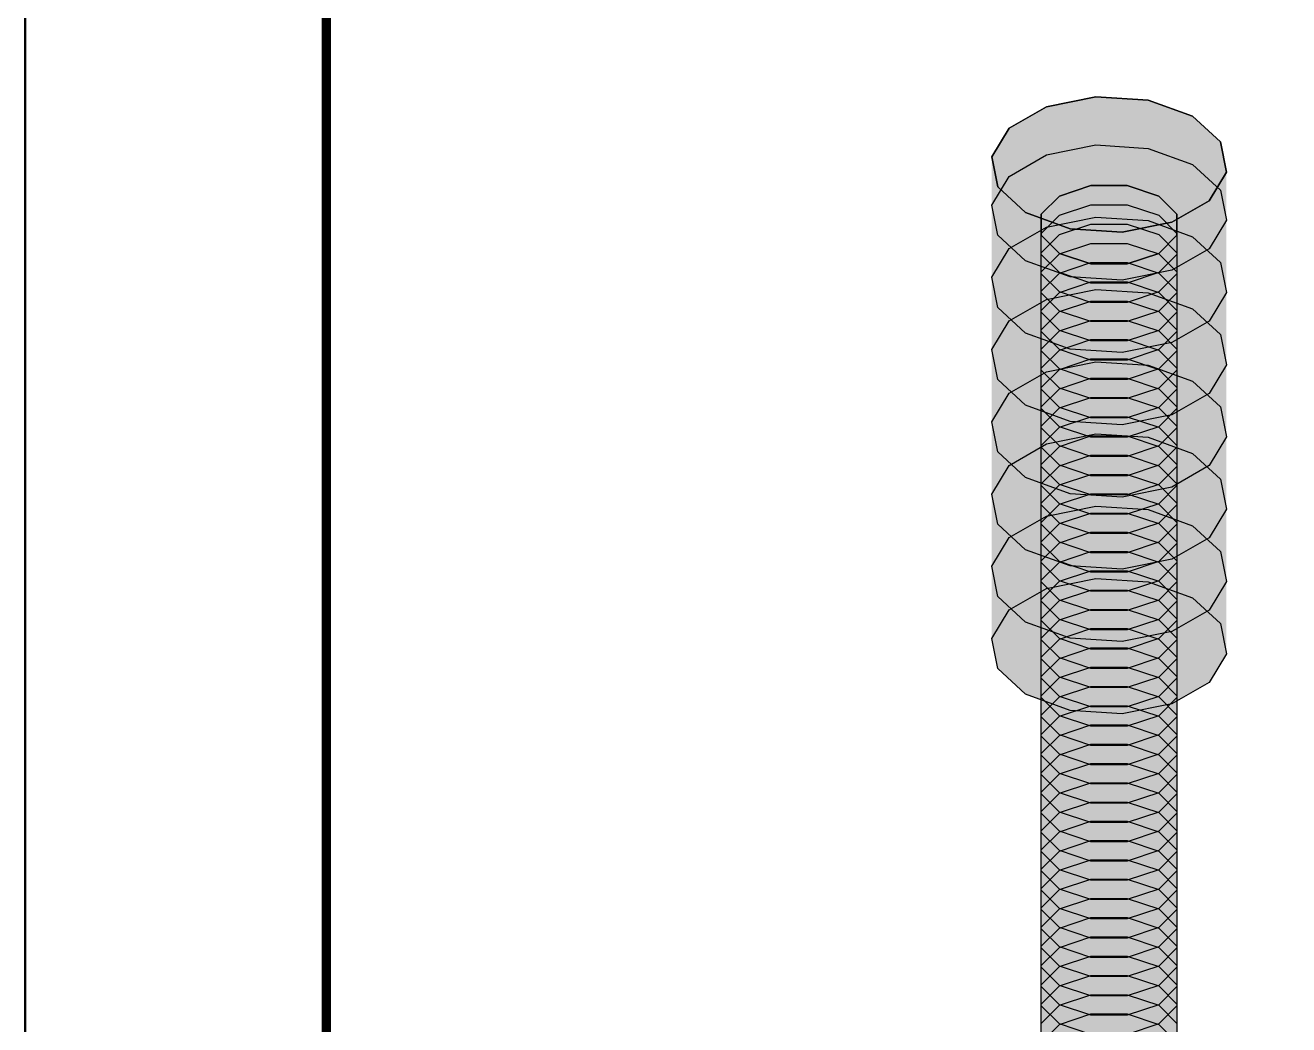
# Model space of a CAD drawing. Header units: metres. Extents: x 0 to 24.2, y -20 to 5.6.
# Drawn here: x 0 to 0.1049, y 5.2436 to 5.3266 of the extents above; entities that cross this region are included whole.
import ezdxf

# ---------------------------------------------------------------- set-up
doc = ezdxf.new("R2010")
doc.units = ezdxf.units.M
doc.header["$LTSCALE"] = 0.25
doc.layers.add('ISO-ARISTAS', color=8, linetype='CONTINUOUS')
doc.layers.add('ISO-CONCRETO-SUP', color=254, linetype='CONTINUOUS', true_color=0xe8e8e8)
doc.layers.add('MARCO', color=7, linetype='CONTINUOUS', lineweight=50)

msp = doc.modelspace()

# ---------------------------------------------------------------- linework, layer by layer
at = {"layer": 'ISO-ARISTAS', "color": 250}
for p, q in [((0.0889, 5.32062), (0.08479, 5.31979)), ((0.08479, 5.31979), (0.0889, 5.32062)), ((0.09324, 5.32034), (0.0889, 5.32062)), ((0.0889, 5.32062), (0.09324, 5.32034)), ((0.08479, 5.31979), (0.0817, 5.31801)), ((0.0817, 5.31801), (0.08479, 5.31979)), ((0.09693, 5.319), (0.09324, 5.32034)), ((0.09324, 5.32034), (0.09693, 5.319)), ((0.09925, 5.31687), (0.09693, 5.319)), ((0.09693, 5.319), (0.09925, 5.31687)), ((0.0817, 5.31801), (0.08026, 5.31563)), ((0.08026, 5.31563), (0.0817, 5.31801)), ((0.08479, 5.31579), (0.0889, 5.31662)), ((0.0889, 5.31662), (0.09324, 5.31634)), ((0.09324, 5.31634), (0.09693, 5.315)), ((0.09974, 5.31437), (0.09925, 5.31687)), ((0.09925, 5.31687), (0.09974, 5.31437)), ((0.08026, 5.31563), (0.08075, 5.31313)), ((0.08075, 5.31313), (0.08026, 5.31563)), ((0.0817, 5.31401), (0.08479, 5.31579)), ((0.09693, 5.315), (0.09925, 5.31287)), ((0.0983, 5.31199), (0.09974, 5.31437)), ((0.09974, 5.31437), (0.0983, 5.31199)), ((0.08026, 5.31163), (0.0817, 5.31401)), ((0.08075, 5.31313), (0.08307, 5.311)), ((0.08307, 5.311), (0.08075, 5.31313)), ((0.08849, 5.31325), (0.08588, 5.31238)), ((0.08588, 5.31238), (0.08849, 5.31325)), ((0.09151, 5.31325), (0.08849, 5.31325)), ((0.08849, 5.31325), (0.09151, 5.31325)), ((0.09412, 5.31238), (0.09151, 5.31325)), ((0.09151, 5.31325), (0.09412, 5.31238)), ((0.08588, 5.31238), (0.08437, 5.31087)), ((0.08437, 5.31087), (0.08588, 5.31238)), ((0.09563, 5.31087), (0.09412, 5.31238)), ((0.09412, 5.31238), (0.09563, 5.31087)), ((0.09925, 5.31287), (0.09974, 5.31037)), ((0.08075, 5.30913), (0.08026, 5.31163)), ((0.08307, 5.311), (0.08676, 5.30966)), ((0.08676, 5.30966), (0.08307, 5.311)), ((0.08588, 5.31078), (0.08849, 5.31165)), ((0.08849, 5.31165), (0.09151, 5.31165)), ((0.09151, 5.31165), (0.09412, 5.31078)), ((0.09521, 5.31021), (0.0983, 5.31199)), ((0.0983, 5.31199), (0.09521, 5.31021)), ((0.08437, 5.31087), (0.08437, 5.30913)), ((0.08437, 5.30913), (0.08437, 5.31087)), ((0.08437, 5.30927), (0.08588, 5.31078)), ((0.08479, 5.30979), (0.0889, 5.31062)), ((0.08588, 5.30918), (0.08849, 5.31005)), ((0.08849, 5.31005), (0.09151, 5.31005)), ((0.0889, 5.31062), (0.09324, 5.31034)), ((0.0911, 5.30938), (0.09521, 5.31021)), ((0.09521, 5.31021), (0.0911, 5.30938)), ((0.09151, 5.31005), (0.09412, 5.30918)), ((0.09324, 5.31034), (0.09693, 5.309)), ((0.09412, 5.31078), (0.09563, 5.30927)), ((0.09563, 5.30913), (0.09563, 5.31087)), ((0.09563, 5.31087), (0.09563, 5.30913)), ((0.09974, 5.31037), (0.0983, 5.30799)), ((0.08307, 5.307), (0.08075, 5.30913)), ((0.0817, 5.30801), (0.08479, 5.30979)), ((0.08437, 5.30753), (0.08437, 5.30927)), ((0.08437, 5.30767), (0.08588, 5.30918)), ((0.08437, 5.30913), (0.08588, 5.30762)), ((0.08588, 5.30762), (0.08437, 5.30913)), ((0.08676, 5.30966), (0.0911, 5.30938)), ((0.0911, 5.30938), (0.08676, 5.30966)), ((0.09412, 5.30918), (0.09563, 5.30767)), ((0.09412, 5.30762), (0.09563, 5.30913)), ((0.09563, 5.30913), (0.09412, 5.30762)), ((0.09563, 5.30927), (0.09563, 5.30753)), ((0.09693, 5.309), (0.09925, 5.30687)), ((0.08026, 5.30563), (0.0817, 5.30801)), ((0.08588, 5.30758), (0.08849, 5.30845)), ((0.08849, 5.30845), (0.09151, 5.30845)), ((0.09151, 5.30845), (0.09412, 5.30758)), ((0.0983, 5.30799), (0.09521, 5.30621)), ((0.08676, 5.30566), (0.08307, 5.307)), ((0.08437, 5.30593), (0.08437, 5.30767)), ((0.08437, 5.30607), (0.08588, 5.30758)), ((0.08588, 5.30602), (0.08437, 5.30753)), ((0.08588, 5.30762), (0.08849, 5.30675)), ((0.08849, 5.30675), (0.08588, 5.30762)), ((0.08588, 5.30598), (0.08849, 5.30685)), ((0.08849, 5.30685), (0.09151, 5.30685)), ((0.09151, 5.30675), (0.09412, 5.30762)), ((0.09412, 5.30762), (0.09151, 5.30675)), ((0.09151, 5.30685), (0.09412, 5.30598)), ((0.09412, 5.30758), (0.09563, 5.30607)), ((0.09563, 5.30753), (0.09412, 5.30602)), ((0.09563, 5.30767), (0.09563, 5.30593)), ((0.09925, 5.30687), (0.09974, 5.30437)), ((0.08437, 5.30433), (0.08437, 5.30607)), ((0.08437, 5.30447), (0.08588, 5.30598)), ((0.08588, 5.30442), (0.08437, 5.30593)), ((0.08849, 5.30515), (0.08588, 5.30602)), ((0.08849, 5.30675), (0.09151, 5.30675)), ((0.09151, 5.30675), (0.08849, 5.30675)), ((0.09521, 5.30621), (0.0911, 5.30538)), ((0.09412, 5.30602), (0.09151, 5.30515)), ((0.09412, 5.30598), (0.09563, 5.30447)), ((0.09563, 5.30593), (0.09412, 5.30442)), ((0.09563, 5.30607), (0.09563, 5.30433)), ((0.08075, 5.30313), (0.08026, 5.30563)), ((0.08588, 5.30438), (0.08849, 5.30525)), ((0.0911, 5.30538), (0.08676, 5.30566)), ((0.08849, 5.30525), (0.09151, 5.30525)), ((0.09151, 5.30515), (0.08849, 5.30515)), ((0.09151, 5.30525), (0.09412, 5.30438)), ((0.0817, 5.30201), (0.08479, 5.30379)), ((0.08437, 5.30273), (0.08437, 5.30447)), ((0.08437, 5.30287), (0.08588, 5.30438)), ((0.08588, 5.30282), (0.08437, 5.30433)), ((0.08479, 5.30379), (0.0889, 5.30462)), ((0.08849, 5.30355), (0.08588, 5.30442)), ((0.08588, 5.30278), (0.08849, 5.30365)), ((0.08849, 5.30365), (0.09151, 5.30365)), ((0.0889, 5.30462), (0.09324, 5.30434)), ((0.09412, 5.30442), (0.09151, 5.30355)), ((0.09151, 5.30365), (0.09412, 5.30278)), ((0.09324, 5.30434), (0.09693, 5.303)), ((0.09412, 5.30438), (0.09563, 5.30287)), ((0.09563, 5.30433), (0.09412, 5.30282)), ((0.09563, 5.30447), (0.09563, 5.30273)), ((0.09974, 5.30437), (0.0983, 5.30199)), ((0.08307, 5.301), (0.08075, 5.30313)), ((0.08437, 5.30113), (0.08437, 5.30287)), ((0.08437, 5.30127), (0.08588, 5.30278)), ((0.08588, 5.30122), (0.08437, 5.30273)), ((0.08849, 5.30195), (0.08588, 5.30282)), ((0.09151, 5.30355), (0.08849, 5.30355)), ((0.09412, 5.30282), (0.09151, 5.30195)), ((0.09412, 5.30278), (0.09563, 5.30127)), ((0.09563, 5.30273), (0.09412, 5.30122)), ((0.09563, 5.30287), (0.09563, 5.30113)), ((0.09693, 5.303), (0.09925, 5.30087)), ((0.08026, 5.29963), (0.0817, 5.30201)), ((0.08588, 5.30118), (0.08849, 5.30205)), ((0.08849, 5.30205), (0.09151, 5.30205)), ((0.09151, 5.30195), (0.08849, 5.30195)), ((0.09151, 5.30205), (0.09412, 5.30118)), ((0.0983, 5.30199), (0.09521, 5.30021)), ((0.08676, 5.29966), (0.08307, 5.301)), ((0.08437, 5.29953), (0.08437, 5.30127)), ((0.08437, 5.29967), (0.08588, 5.30118)), ((0.08588, 5.29962), (0.08437, 5.30113)), ((0.08849, 5.30035), (0.08588, 5.30122)), ((0.09412, 5.30122), (0.09151, 5.30035)), ((0.09412, 5.30118), (0.09563, 5.29967)), ((0.09563, 5.30113), (0.09412, 5.29962)), ((0.09563, 5.30127), (0.09563, 5.29953)), ((0.09925, 5.30087), (0.09974, 5.29837)), ((0.08075, 5.29713), (0.08026, 5.29963)), ((0.08437, 5.29793), (0.08437, 5.29967)), ((0.08437, 5.29807), (0.08588, 5.29958)), ((0.08588, 5.29802), (0.08437, 5.29953)), ((0.08588, 5.29958), (0.08849, 5.30045)), ((0.08849, 5.29875), (0.08588, 5.29962)), ((0.0911, 5.29938), (0.08676, 5.29966)), ((0.08849, 5.30045), (0.09151, 5.30045)), ((0.09151, 5.30035), (0.08849, 5.30035)), ((0.09521, 5.30021), (0.0911, 5.29938)), ((0.09151, 5.30045), (0.09412, 5.29958)), ((0.09412, 5.29962), (0.09151, 5.29875)), ((0.09412, 5.29958), (0.09563, 5.29807)), ((0.09563, 5.29953), (0.09412, 5.29802)), ((0.09563, 5.29967), (0.09563, 5.29793)), ((0.08479, 5.29779), (0.0889, 5.29862)), ((0.08588, 5.29798), (0.08849, 5.29885)), ((0.08849, 5.29885), (0.09151, 5.29885)), ((0.09151, 5.29875), (0.08849, 5.29875)), ((0.0889, 5.29862), (0.09324, 5.29834)), ((0.09151, 5.29885), (0.09412, 5.29798)), ((0.0817, 5.29601), (0.08479, 5.29779)), ((0.08437, 5.29633), (0.08437, 5.29807)), ((0.08437, 5.29647), (0.08588, 5.29798)), ((0.08588, 5.29642), (0.08437, 5.29793)), ((0.08849, 5.29715), (0.08588, 5.29802)), ((0.09412, 5.29802), (0.09151, 5.29715)), ((0.09324, 5.29834), (0.09693, 5.297)), ((0.09412, 5.29798), (0.09563, 5.29647)), ((0.09563, 5.29793), (0.09412, 5.29642)), ((0.09563, 5.29807), (0.09563, 5.29633)), ((0.09974, 5.29837), (0.0983, 5.29599)), ((0.08307, 5.295), (0.08075, 5.29713)), ((0.08437, 5.29473), (0.08437, 5.29647)), ((0.08437, 5.29487), (0.08588, 5.29638)), ((0.08588, 5.29482), (0.08437, 5.29633)), ((0.08588, 5.29638), (0.08849, 5.29725)), ((0.08849, 5.29555), (0.08588, 5.29642)), ((0.08849, 5.29725), (0.09151, 5.29725)), ((0.09151, 5.29715), (0.08849, 5.29715)), ((0.09151, 5.29725), (0.09412, 5.29638)), ((0.09412, 5.29642), (0.09151, 5.29555)), ((0.09412, 5.29638), (0.09563, 5.29487)), ((0.09563, 5.29633), (0.09412, 5.29482)), ((0.09563, 5.29647), (0.09563, 5.29473)), ((0.09693, 5.297), (0.09925, 5.29487)), ((0.08026, 5.29363), (0.0817, 5.29601)), ((0.08588, 5.29478), (0.08849, 5.29565)), ((0.08849, 5.29565), (0.09151, 5.29565)), ((0.09151, 5.29555), (0.08849, 5.29555)), ((0.09151, 5.29565), (0.09412, 5.29478)), ((0.0983, 5.29599), (0.09521, 5.29421)), ((0.08676, 5.29366), (0.08307, 5.295)), ((0.08437, 5.29313), (0.08437, 5.29487)), ((0.08437, 5.29327), (0.08588, 5.29478)), ((0.08588, 5.29322), (0.08437, 5.29473)), ((0.08849, 5.29395), (0.08588, 5.29482)), ((0.09521, 5.29421), (0.0911, 5.29338)), ((0.09412, 5.29482), (0.09151, 5.29395)), ((0.09412, 5.29478), (0.09563, 5.29327)), ((0.09563, 5.29473), (0.09412, 5.29322)), ((0.09563, 5.29487), (0.09563, 5.29313)), ((0.09925, 5.29487), (0.09974, 5.29237)), ((0.08075, 5.29113), (0.08026, 5.29363)), ((0.08437, 5.29153), (0.08437, 5.29327)), ((0.08437, 5.29167), (0.08588, 5.29318)), ((0.08588, 5.29162), (0.08437, 5.29313)), ((0.08588, 5.29318), (0.08849, 5.29405)), ((0.08849, 5.29235), (0.08588, 5.29322)), ((0.0911, 5.29338), (0.08676, 5.29366)), ((0.08849, 5.29405), (0.09151, 5.29405)), ((0.09151, 5.29395), (0.08849, 5.29395)), ((0.09151, 5.29405), (0.09412, 5.29318)), ((0.09412, 5.29322), (0.09151, 5.29235)), ((0.09412, 5.29318), (0.09563, 5.29167)), ((0.09563, 5.29313), (0.09412, 5.29162)), ((0.09563, 5.29327), (0.09563, 5.29153)), ((0.08479, 5.29179), (0.0889, 5.29262)), ((0.08588, 5.29158), (0.08849, 5.29245)), ((0.08849, 5.29245), (0.09151, 5.29245)), ((0.09151, 5.29235), (0.08849, 5.29235)), ((0.0889, 5.29262), (0.09324, 5.29234)), ((0.09151, 5.29245), (0.09412, 5.29158)), ((0.09324, 5.29234), (0.09693, 5.291)), ((0.09974, 5.29237), (0.0983, 5.28999)), ((0.08307, 5.289), (0.08075, 5.29113)), ((0.0817, 5.29001), (0.08479, 5.29179)), ((0.08437, 5.28993), (0.08437, 5.29167)), ((0.08437, 5.29007), (0.08588, 5.29158)), ((0.08588, 5.29002), (0.08437, 5.29153)), ((0.08849, 5.29075), (0.08588, 5.29162)), ((0.09412, 5.29162), (0.09151, 5.29075)), ((0.09412, 5.29158), (0.09563, 5.29007)), ((0.09563, 5.29153), (0.09412, 5.29002)), ((0.09563, 5.29167), (0.09563, 5.28993)), ((0.08026, 5.28763), (0.0817, 5.29001)), ((0.08437, 5.28833), (0.08437, 5.29007)), ((0.08588, 5.28998), (0.08849, 5.29085)), ((0.08849, 5.28915), (0.08588, 5.29002)), ((0.08849, 5.29085), (0.09151, 5.29085)), ((0.09151, 5.29075), (0.08849, 5.29075)), ((0.09151, 5.29085), (0.09412, 5.28998)), ((0.09412, 5.29002), (0.09151, 5.28915)), ((0.0983, 5.28999), (0.09521, 5.28821)), ((0.09563, 5.29007), (0.09563, 5.28833)), ((0.09693, 5.291), (0.09925, 5.28887)), ((0.08676, 5.28766), (0.08307, 5.289)), ((0.08437, 5.28847), (0.08588, 5.28998)), ((0.08588, 5.28842), (0.08437, 5.28993)), ((0.08588, 5.28838), (0.08849, 5.28925)), ((0.08849, 5.28925), (0.09151, 5.28925)), ((0.09151, 5.28915), (0.08849, 5.28915)), ((0.09151, 5.28925), (0.09412, 5.28838)), ((0.09412, 5.28998), (0.09563, 5.28847)), ((0.09563, 5.28993), (0.09412, 5.28842)), ((0.08437, 5.28673), (0.08437, 5.28847)), ((0.08437, 5.28687), (0.08588, 5.28838)), ((0.08588, 5.28682), (0.08437, 5.28833)), ((0.08849, 5.28755), (0.08588, 5.28842)), ((0.09521, 5.28821), (0.0911, 5.28738)), ((0.09412, 5.28842), (0.09151, 5.28755)), ((0.09412, 5.28838), (0.09563, 5.28687)), ((0.09563, 5.28833), (0.09412, 5.28682)), ((0.09563, 5.28847), (0.09563, 5.28673)), ((0.09925, 5.28887), (0.09974, 5.28637)), ((0.08075, 5.28513), (0.08026, 5.28763)), ((0.08437, 5.28513), (0.08437, 5.28687)), ((0.08588, 5.28678), (0.08849, 5.28765)), ((0.0911, 5.28738), (0.08676, 5.28766)), ((0.08849, 5.28765), (0.09151, 5.28765)), ((0.09151, 5.28755), (0.08849, 5.28755)), ((0.09151, 5.28765), (0.09412, 5.28678)), ((0.09563, 5.28687), (0.09563, 5.28513)), ((0.0817, 5.28401), (0.08479, 5.28579)), ((0.08437, 5.28527), (0.08588, 5.28678)), ((0.08588, 5.28522), (0.08437, 5.28673)), ((0.08479, 5.28579), (0.0889, 5.28662)), ((0.08849, 5.28595), (0.08588, 5.28682)), ((0.08588, 5.28518), (0.08849, 5.28605)), ((0.08849, 5.28605), (0.09151, 5.28605)), ((0.09151, 5.28595), (0.08849, 5.28595)), ((0.0889, 5.28662), (0.09324, 5.28634)), ((0.09412, 5.28682), (0.09151, 5.28595)), ((0.09151, 5.28605), (0.09412, 5.28518)), ((0.09324, 5.28634), (0.09693, 5.285)), ((0.09412, 5.28678), (0.09563, 5.28527)), ((0.09563, 5.28673), (0.09412, 5.28522)), ((0.09974, 5.28637), (0.0983, 5.28399)), ((0.08307, 5.283), (0.08075, 5.28513)), ((0.08437, 5.28353), (0.08437, 5.28527)), ((0.08437, 5.28367), (0.08588, 5.28518)), ((0.08588, 5.28362), (0.08437, 5.28513)), ((0.08849, 5.28435), (0.08588, 5.28522)), ((0.09412, 5.28522), (0.09151, 5.28435)), ((0.09412, 5.28518), (0.09563, 5.28367)), ((0.09563, 5.28513), (0.09412, 5.28362)), ((0.09563, 5.28527), (0.09563, 5.28353)), ((0.09693, 5.285), (0.09925, 5.28287)), ((0.08026, 5.28163), (0.0817, 5.28401)), ((0.08588, 5.28358), (0.08849, 5.28445)), ((0.08849, 5.28445), (0.09151, 5.28445)), ((0.09151, 5.28435), (0.08849, 5.28435)), ((0.09151, 5.28445), (0.09412, 5.28358)), ((0.0983, 5.28399), (0.09521, 5.28221)), ((0.08676, 5.28166), (0.08307, 5.283)), ((0.08437, 5.28193), (0.08437, 5.28367)), ((0.08437, 5.28207), (0.08588, 5.28358)), ((0.08588, 5.28202), (0.08437, 5.28353)), ((0.08849, 5.28275), (0.08588, 5.28362)), ((0.08588, 5.28198), (0.08849, 5.28285)), ((0.08849, 5.28285), (0.09151, 5.28285)), ((0.09151, 5.28275), (0.08849, 5.28275)), ((0.09412, 5.28362), (0.09151, 5.28275)), ((0.09151, 5.28285), (0.09412, 5.28198)), ((0.09412, 5.28358), (0.09563, 5.28207)), ((0.09563, 5.28353), (0.09412, 5.28202)), ((0.09563, 5.28367), (0.09563, 5.28193)), ((0.09925, 5.28287), (0.09974, 5.28037)), ((0.08075, 5.27913), (0.08026, 5.28163)), ((0.08437, 5.28033), (0.08437, 5.28207)), ((0.08437, 5.28047), (0.08588, 5.28198)), ((0.08588, 5.28042), (0.08437, 5.28193)), ((0.08849, 5.28115), (0.08588, 5.28202)), ((0.0911, 5.28138), (0.08676, 5.28166)), ((0.09521, 5.28221), (0.0911, 5.28138)), ((0.09412, 5.28202), (0.09151, 5.28115)), ((0.09412, 5.28198), (0.09563, 5.28047)), ((0.09563, 5.28193), (0.09412, 5.28042)), ((0.09563, 5.28207), (0.09563, 5.28033)), ((0.08479, 5.27979), (0.0889, 5.28062)), ((0.08479, 5.27979), (0.0889, 5.28062)), ((0.08588, 5.28038), (0.08849, 5.28125)), ((0.08849, 5.28125), (0.09151, 5.28125)), ((0.09151, 5.28115), (0.08849, 5.28115)), ((0.0889, 5.28062), (0.09324, 5.28034)), ((0.0889, 5.28062), (0.09324, 5.28034)), ((0.09151, 5.28125), (0.09412, 5.28038)), ((0.0817, 5.27801), (0.08479, 5.27979)), ((0.0817, 5.27801), (0.08479, 5.27979)), ((0.08437, 5.27873), (0.08437, 5.28047)), ((0.08437, 5.27887), (0.08588, 5.28038)), ((0.08588, 5.27882), (0.08437, 5.28033)), ((0.08849, 5.27955), (0.08588, 5.28042)), ((0.08588, 5.27878), (0.08849, 5.27965)), ((0.08849, 5.27965), (0.09151, 5.27965)), ((0.09151, 5.27955), (0.08849, 5.27955)), ((0.09412, 5.28042), (0.09151, 5.27955)), ((0.09151, 5.27965), (0.09412, 5.27878)), ((0.09324, 5.28034), (0.09693, 5.279)), ((0.09324, 5.28034), (0.09693, 5.279)), ((0.09412, 5.28038), (0.09563, 5.27887)), ((0.09563, 5.28033), (0.09412, 5.27882)), ((0.09563, 5.28047), (0.09563, 5.27873)), ((0.09974, 5.28037), (0.0983, 5.27799)), ((0.08307, 5.277), (0.08075, 5.27913)), ((0.08437, 5.27713), (0.08437, 5.27887)), ((0.08437, 5.27727), (0.08588, 5.27878)), ((0.08588, 5.27722), (0.08437, 5.27873)), ((0.08849, 5.27795), (0.08588, 5.27882)), ((0.09412, 5.27882), (0.09151, 5.27795)), ((0.09412, 5.27878), (0.09563, 5.27727)), ((0.09563, 5.27873), (0.09412, 5.27722)), ((0.09563, 5.27887), (0.09563, 5.27713)), ((0.09693, 5.279), (0.09925, 5.27687)), ((0.09693, 5.279), (0.09925, 5.27687)), ((0.08026, 5.27563), (0.0817, 5.27801)), ((0.08026, 5.27563), (0.0817, 5.27801)), ((0.08588, 5.27718), (0.08849, 5.27805)), ((0.08849, 5.27805), (0.09151, 5.27805)), ((0.09151, 5.27795), (0.08849, 5.27795)), ((0.09151, 5.27805), (0.09412, 5.27718)), ((0.0983, 5.27799), (0.09521, 5.27621)), ((0.08676, 5.27566), (0.08307, 5.277)), ((0.08437, 5.27553), (0.08437, 5.27727)), ((0.08437, 5.27567), (0.08588, 5.27718)), ((0.08588, 5.27562), (0.08437, 5.27713)), ((0.08849, 5.27635), (0.08588, 5.27722)), ((0.08588, 5.27558), (0.08849, 5.27645)), ((0.08849, 5.27645), (0.09151, 5.27645)), ((0.09151, 5.27635), (0.08849, 5.27635)), ((0.09412, 5.27722), (0.09151, 5.27635)), ((0.09151, 5.27645), (0.09412, 5.27558)), ((0.09412, 5.27718), (0.09563, 5.27567)), ((0.09563, 5.27713), (0.09412, 5.27562)), ((0.09563, 5.27727), (0.09563, 5.27553)), ((0.09925, 5.27687), (0.09974, 5.27437)), ((0.09925, 5.27687), (0.09974, 5.27437)), ((0.08075, 5.27313), (0.08026, 5.27563)), ((0.08075, 5.27313), (0.08026, 5.27563)), ((0.08437, 5.27393), (0.08437, 5.27567)), ((0.08437, 5.27407), (0.08588, 5.27558)), ((0.08588, 5.27402), (0.08437, 5.27553)), ((0.08849, 5.27475), (0.08588, 5.27562)), ((0.0911, 5.27538), (0.08676, 5.27566)), ((0.09521, 5.27621), (0.0911, 5.27538)), ((0.09412, 5.27562), (0.09151, 5.27475)), ((0.09412, 5.27558), (0.09563, 5.27407)), ((0.09563, 5.27553), (0.09412, 5.27402)), ((0.09563, 5.27567), (0.09563, 5.27393)), ((0.08588, 5.27398), (0.08849, 5.27485)), ((0.08849, 5.27485), (0.09151, 5.27485)), ((0.09151, 5.27475), (0.08849, 5.27475)), ((0.09151, 5.27485), (0.09412, 5.27398)), ((0.09974, 5.27437), (0.0983, 5.27199)), ((0.09974, 5.27437), (0.0983, 5.27199)), ((0.08437, 5.27233), (0.08437, 5.27407)), ((0.08437, 5.27247), (0.08588, 5.27398)), ((0.08588, 5.27242), (0.08437, 5.27393)), ((0.08849, 5.27315), (0.08588, 5.27402)), ((0.08588, 5.27238), (0.08849, 5.27325)), ((0.08849, 5.27325), (0.09151, 5.27325)), ((0.09412, 5.27402), (0.09151, 5.27315)), ((0.09151, 5.27325), (0.09412, 5.27238)), ((0.09412, 5.27398), (0.09563, 5.27247)), ((0.09563, 5.27393), (0.09412, 5.27242)), ((0.09563, 5.27407), (0.09563, 5.27233)), ((0.08307, 5.271), (0.08075, 5.27313)), ((0.08307, 5.271), (0.08075, 5.27313)), ((0.08437, 5.27073), (0.08437, 5.27247)), ((0.08437, 5.27087), (0.08588, 5.27238)), ((0.08588, 5.27082), (0.08437, 5.27233)), ((0.08849, 5.27155), (0.08588, 5.27242)), ((0.09151, 5.27315), (0.08849, 5.27315)), ((0.09412, 5.27242), (0.09151, 5.27155)), ((0.09412, 5.27238), (0.09563, 5.27087)), ((0.09563, 5.27233), (0.09412, 5.27082)), ((0.09563, 5.27247), (0.09563, 5.27073)), ((0.08588, 5.27078), (0.08849, 5.27165)), ((0.08849, 5.27165), (0.09151, 5.27165)), ((0.09151, 5.27155), (0.08849, 5.27155)), ((0.09151, 5.27165), (0.09412, 5.27078)), ((0.0983, 5.27199), (0.09521, 5.27021)), ((0.0983, 5.27199), (0.09521, 5.27021)), ((0.08676, 5.26966), (0.08307, 5.271)), ((0.08676, 5.26966), (0.08307, 5.271)), ((0.08437, 5.26913), (0.08437, 5.27087)), ((0.08437, 5.26927), (0.08588, 5.27078)), ((0.08588, 5.26922), (0.08437, 5.27073)), ((0.08849, 5.26995), (0.08588, 5.27082)), ((0.08588, 5.26918), (0.08849, 5.27005)), ((0.08849, 5.27005), (0.09151, 5.27005)), ((0.09521, 5.27021), (0.0911, 5.26938)), ((0.09521, 5.27021), (0.0911, 5.26938)), ((0.09412, 5.27082), (0.09151, 5.26995)), ((0.09151, 5.27005), (0.09412, 5.26918)), ((0.09412, 5.27078), (0.09563, 5.26927)), ((0.09563, 5.27073), (0.09412, 5.26922)), ((0.09563, 5.27087), (0.09563, 5.26913)), ((0.08437, 5.26753), (0.08437, 5.26927)), ((0.08437, 5.26767), (0.08588, 5.26918)), ((0.08588, 5.26762), (0.08437, 5.26913)), ((0.08849, 5.26835), (0.08588, 5.26922)), ((0.0911, 5.26938), (0.08676, 5.26966)), ((0.0911, 5.26938), (0.08676, 5.26966)), ((0.09151, 5.26995), (0.08849, 5.26995)), ((0.09412, 5.26922), (0.09151, 5.26835)), ((0.09412, 5.26918), (0.09563, 5.26767)), ((0.09563, 5.26913), (0.09412, 5.26762)), ((0.09563, 5.26927), (0.09563, 5.26753)), ((0.08588, 5.26758), (0.08849, 5.26845)), ((0.08849, 5.26845), (0.09151, 5.26845)), ((0.09151, 5.26835), (0.08849, 5.26835)), ((0.09151, 5.26845), (0.09412, 5.26758)), ((0.08437, 5.26593), (0.08437, 5.26767)), ((0.08437, 5.26607), (0.08588, 5.26758)), ((0.08588, 5.26602), (0.08437, 5.26753)), ((0.08849, 5.26675), (0.08588, 5.26762)), ((0.09412, 5.26762), (0.09151, 5.26675)), ((0.09412, 5.26758), (0.09563, 5.26607)), ((0.09563, 5.26753), (0.09412, 5.26602)), ((0.09563, 5.26767), (0.09563, 5.26593)), ((0.08437, 5.26433), (0.08437, 5.26607)), ((0.08437, 5.26447), (0.08588, 5.26598)), ((0.08588, 5.26442), (0.08437, 5.26593)), ((0.08588, 5.26598), (0.08849, 5.26685)), ((0.08849, 5.26515), (0.08588, 5.26602)), ((0.08849, 5.26685), (0.09151, 5.26685)), ((0.09151, 5.26675), (0.08849, 5.26675)), ((0.09151, 5.26685), (0.09412, 5.26598)), ((0.09412, 5.26602), (0.09151, 5.26515)), ((0.09412, 5.26598), (0.09563, 5.26447)), ((0.09563, 5.26593), (0.09412, 5.26442)), ((0.09563, 5.26607), (0.09563, 5.26433)), ((0.08588, 5.26438), (0.08849, 5.26525)), ((0.08849, 5.26525), (0.09151, 5.26525)), ((0.09151, 5.26515), (0.08849, 5.26515)), ((0.09151, 5.26525), (0.09412, 5.26438)), ((0.08437, 5.26273), (0.08437, 5.26447)), ((0.08437, 5.26287), (0.08588, 5.26438)), ((0.08588, 5.26282), (0.08437, 5.26433)), ((0.08849, 5.26355), (0.08588, 5.26442)), ((0.09412, 5.26442), (0.09151, 5.26355)), ((0.09412, 5.26438), (0.09563, 5.26287)), ((0.09563, 5.26433), (0.09412, 5.26282)), ((0.09563, 5.26447), (0.09563, 5.26273)), ((0.08437, 5.26113), (0.08437, 5.26287)), ((0.08437, 5.26127), (0.08588, 5.26278)), ((0.08588, 5.26122), (0.08437, 5.26273)), ((0.08588, 5.26278), (0.08849, 5.26365)), ((0.08849, 5.26195), (0.08588, 5.26282)), ((0.08849, 5.26365), (0.09151, 5.26365)), ((0.09151, 5.26355), (0.08849, 5.26355)), ((0.09151, 5.26365), (0.09412, 5.26278)), ((0.09412, 5.26282), (0.09151, 5.26195)), ((0.09412, 5.26278), (0.09563, 5.26127)), ((0.09563, 5.26273), (0.09412, 5.26122)), ((0.09563, 5.26287), (0.09563, 5.26113)), ((0.08588, 5.26118), (0.08849, 5.26205)), ((0.08849, 5.26205), (0.09151, 5.26205)), ((0.09151, 5.26195), (0.08849, 5.26195)), ((0.09151, 5.26205), (0.09412, 5.26118)), ((0.08437, 5.25953), (0.08437, 5.26127)), ((0.08437, 5.25967), (0.08588, 5.26118)), ((0.08588, 5.25962), (0.08437, 5.26113)), ((0.08849, 5.26035), (0.08588, 5.26122)), ((0.09412, 5.26122), (0.09151, 5.26035)), ((0.09412, 5.26118), (0.09563, 5.25967)), ((0.09563, 5.26113), (0.09412, 5.25962)), ((0.09563, 5.26127), (0.09563, 5.25953)), ((0.08437, 5.25793), (0.08437, 5.25967)), ((0.08437, 5.25807), (0.08588, 5.25958)), ((0.08588, 5.25958), (0.08849, 5.26045)), ((0.08849, 5.25875), (0.08588, 5.25962)), ((0.08849, 5.26045), (0.09151, 5.26045)), ((0.09151, 5.26035), (0.08849, 5.26035)), ((0.09151, 5.26045), (0.09412, 5.25958)), ((0.09412, 5.25962), (0.09151, 5.25875)), ((0.09412, 5.25958), (0.09563, 5.25807)), ((0.09563, 5.25967), (0.09563, 5.25793)), ((0.08588, 5.25802), (0.08437, 5.25953)), ((0.08588, 5.25798), (0.08849, 5.25885)), ((0.08849, 5.25885), (0.09151, 5.25885)), ((0.09151, 5.25875), (0.08849, 5.25875)), ((0.09151, 5.25885), (0.09412, 5.25798)), ((0.09563, 5.25953), (0.09412, 5.25802)), ((0.08437, 5.25633), (0.08437, 5.25807)), ((0.08437, 5.25647), (0.08588, 5.25798)), ((0.08588, 5.25642), (0.08437, 5.25793)), ((0.08849, 5.25715), (0.08588, 5.25802)), ((0.09412, 5.25802), (0.09151, 5.25715)), ((0.09412, 5.25798), (0.09563, 5.25647)), ((0.09563, 5.25793), (0.09412, 5.25642)), ((0.09563, 5.25807), (0.09563, 5.25633)), ((0.08437, 5.25473), (0.08437, 5.25647)), ((0.08588, 5.25638), (0.08849, 5.25725)), ((0.08849, 5.25555), (0.08588, 5.25642)), ((0.08849, 5.25725), (0.09151, 5.25725)), ((0.09151, 5.25715), (0.08849, 5.25715)), ((0.09151, 5.25725), (0.09412, 5.25638)), ((0.09412, 5.25642), (0.09151, 5.25555)), ((0.09563, 5.25647), (0.09563, 5.25473)), ((0.08437, 5.25487), (0.08588, 5.25638)), ((0.08588, 5.25482), (0.08437, 5.25633)), ((0.08588, 5.25478), (0.08849, 5.25565)), ((0.08849, 5.25565), (0.09151, 5.25565)), ((0.09151, 5.25555), (0.08849, 5.25555)), ((0.09151, 5.25565), (0.09412, 5.25478)), ((0.09412, 5.25638), (0.09563, 5.25487)), ((0.09563, 5.25633), (0.09412, 5.25482)), ((0.08437, 5.25313), (0.08437, 5.25487)), ((0.08437, 5.25327), (0.08588, 5.25478)), ((0.08588, 5.25322), (0.08437, 5.25473)), ((0.08849, 5.25395), (0.08588, 5.25482)), ((0.09412, 5.25482), (0.09151, 5.25395)), ((0.09412, 5.25478), (0.09563, 5.25327)), ((0.09563, 5.25473), (0.09412, 5.25322)), ((0.09563, 5.25487), (0.09563, 5.25313)), ((0.08437, 5.25153), (0.08437, 5.25327)), ((0.08588, 5.25318), (0.08849, 5.25405)), ((0.08849, 5.25405), (0.09151, 5.25405)), ((0.09151, 5.25395), (0.08849, 5.25395)), ((0.09151, 5.25405), (0.09412, 5.25318)), ((0.09563, 5.25327), (0.09563, 5.25153)), ((0.08437, 5.25167), (0.08588, 5.25318)), ((0.08588, 5.25162), (0.08437, 5.25313)), ((0.08849, 5.25235), (0.08588, 5.25322)), ((0.08588, 5.25158), (0.08849, 5.25245)), ((0.08849, 5.25245), (0.09151, 5.25245)), ((0.09151, 5.25235), (0.08849, 5.25235)), ((0.09412, 5.25322), (0.09151, 5.25235)), ((0.09151, 5.25245), (0.09412, 5.25158)), ((0.09412, 5.25318), (0.09563, 5.25167)), ((0.09563, 5.25313), (0.09412, 5.25162)), ((0.08437, 5.24993), (0.08437, 5.25167)), ((0.08437, 5.25007), (0.08588, 5.25158)), ((0.08588, 5.25002), (0.08437, 5.25153)), ((0.08849, 5.25075), (0.08588, 5.25162)), ((0.09412, 5.25162), (0.09151, 5.25075)), ((0.09412, 5.25158), (0.09563, 5.25007)), ((0.09563, 5.25153), (0.09412, 5.25002)), ((0.09563, 5.25167), (0.09563, 5.24993)), ((0.08588, 5.24998), (0.08849, 5.25085)), ((0.08849, 5.25085), (0.09151, 5.25085)), ((0.09151, 5.25075), (0.08849, 5.25075)), ((0.09151, 5.25085), (0.09412, 5.24998)), ((0.08437, 5.24833), (0.08437, 5.25007)), ((0.08437, 5.24847), (0.08588, 5.24998)), ((0.08588, 5.24842), (0.08437, 5.24993)), ((0.08849, 5.24915), (0.08588, 5.25002)), ((0.08588, 5.24838), (0.08849, 5.24925)), ((0.08849, 5.24925), (0.09151, 5.24925)), ((0.09151, 5.24915), (0.08849, 5.24915)), ((0.09412, 5.25002), (0.09151, 5.24915)), ((0.09151, 5.24925), (0.09412, 5.24838)), ((0.09412, 5.24998), (0.09563, 5.24847)), ((0.09563, 5.24993), (0.09412, 5.24842)), ((0.09563, 5.25007), (0.09563, 5.24833)), ((0.08437, 5.24673), (0.08437, 5.24847)), ((0.08437, 5.24687), (0.08588, 5.24838)), ((0.08588, 5.24682), (0.08437, 5.24833)), ((0.08849, 5.24755), (0.08588, 5.24842)), ((0.09412, 5.24842), (0.09151, 5.24755)), ((0.09412, 5.24838), (0.09563, 5.24687)), ((0.09563, 5.24833), (0.09412, 5.24682)), ((0.09563, 5.24847), (0.09563, 5.24673)), ((0.08588, 5.24678), (0.08849, 5.24765)), ((0.08849, 5.24765), (0.09151, 5.24765)), ((0.09151, 5.24755), (0.08849, 5.24755)), ((0.09151, 5.24765), (0.09412, 5.24678)), ((0.08437, 5.24513), (0.08437, 5.24687)), ((0.08437, 5.24527), (0.08588, 5.24678)), ((0.08588, 5.24522), (0.08437, 5.24673)), ((0.08849, 5.24595), (0.08588, 5.24682)), ((0.08588, 5.24518), (0.08849, 5.24605)), ((0.08849, 5.24605), (0.09151, 5.24605)), ((0.09151, 5.24595), (0.08849, 5.24595)), ((0.09412, 5.24682), (0.09151, 5.24595)), ((0.09151, 5.24605), (0.09412, 5.24518)), ((0.09412, 5.24678), (0.09563, 5.24527)), ((0.09563, 5.24673), (0.09412, 5.24522)), ((0.09563, 5.24687), (0.09563, 5.24513)), ((0.08437, 5.24353), (0.08437, 5.24527)), ((0.08437, 5.24367), (0.08588, 5.24518)), ((0.08588, 5.24362), (0.08437, 5.24513)), ((0.08849, 5.24435), (0.08588, 5.24522)), ((0.09412, 5.24522), (0.09151, 5.24435)), ((0.09412, 5.24518), (0.09563, 5.24367)), ((0.09563, 5.24513), (0.09412, 5.24362)), ((0.09563, 5.24527), (0.09563, 5.24353)), ((0.08588, 5.24358), (0.08849, 5.24445)), ((0.08849, 5.24445), (0.09151, 5.24445)), ((0.09151, 5.24435), (0.08849, 5.24435)), ((0.09151, 5.24445), (0.09412, 5.24358)), ((0.08437, 5.24193), (0.08437, 5.24367)), ((0.08437, 5.24207), (0.08588, 5.24358)), ((0.08849, 5.24275), (0.08588, 5.24362)), ((0.09412, 5.24362), (0.09151, 5.24275)), ((0.09412, 5.24358), (0.09563, 5.24207)), ((0.09563, 5.24367), (0.09563, 5.24193))]:
    msp.add_line(p, q, dxfattribs=at)
at = {"layer": 'ISO-CONCRETO-SUP', "true_color": 0x888a8e}
for points in [[(0.08479, 5.29979), (0.0889, 5.30062), (0.08479, 5.31979), (0.0889, 5.32062)], [(0.09521, 5.29021), (0.0911, 5.28938), (0.09521, 5.31021), (0.0911, 5.30938)], [(0.08479, 5.27979), (0.0889, 5.28062), (0.08479, 5.29979), (0.0889, 5.30062)], [(0.09521, 5.27021), (0.0911, 5.26938), (0.09521, 5.29021), (0.0911, 5.28938)]]:
    msp.add_solid(points, dxfattribs=at)
at = {"layer": 'ISO-CONCRETO-SUP', "true_color": 0x96989e}
for points in [[(0.09, 5.315), (0.08479, 5.31979), (0.0889, 5.32062)], [(0.09, 5.315), (0.0889, 5.32062), (0.09324, 5.32034)], [(0.09, 5.315), (0.0817, 5.31801), (0.08479, 5.31979)], [(0.09, 5.315), (0.09324, 5.32034), (0.09693, 5.319)], [(0.09, 5.315), (0.09693, 5.319), (0.09925, 5.31687)], [(0.09, 5.315), (0.08026, 5.31563), (0.0817, 5.31801)], [(0.09, 5.315), (0.09925, 5.31687), (0.09974, 5.31437)], [(0.09, 5.315), (0.08075, 5.31313), (0.08026, 5.31563)], [(0.09, 5.315), (0.08307, 5.311), (0.08075, 5.31313)], [(0.09, 5.315), (0.08676, 5.30966), (0.08307, 5.311)], [(0.09, 5.315), (0.0911, 5.30938), (0.08676, 5.30966)], [(0.09, 5.315), (0.09974, 5.31437), (0.0983, 5.31199)], [(0.09, 5.315), (0.0983, 5.31199), (0.09521, 5.31021)], [(0.09, 5.315), (0.09521, 5.31021), (0.0911, 5.30938)], [(0.09, 5.31), (0.08588, 5.31238), (0.08849, 5.31325)], [(0.09, 5.31), (0.08849, 5.31325), (0.09151, 5.31325)], [(0.09, 5.31), (0.09151, 5.31325), (0.09412, 5.31238)], [(0.09, 5.31), (0.08437, 5.31087), (0.08588, 5.31238)], [(0.09, 5.31), (0.09412, 5.31238), (0.09563, 5.31087)], [(0.09, 5.31), (0.08437, 5.30913), (0.08437, 5.31087)], [(0.09, 5.31), (0.08588, 5.30762), (0.08437, 5.30913)], [(0.09, 5.31), (0.08849, 5.30675), (0.08588, 5.30762)], [(0.09, 5.31), (0.09151, 5.30675), (0.08849, 5.30675)], [(0.09, 5.31), (0.09563, 5.31087), (0.09563, 5.30913)], [(0.09, 5.31), (0.09563, 5.30913), (0.09412, 5.30762)], [(0.09, 5.31), (0.09412, 5.30762), (0.09151, 5.30675)], [(0.09, 5.275), (0.08479, 5.27979), (0.0889, 5.28062)], [(0.09, 5.275), (0.0889, 5.28062), (0.09324, 5.28034)], [(0.09, 5.275), (0.0817, 5.27801), (0.08479, 5.27979)], [(0.09, 5.275), (0.09324, 5.28034), (0.09693, 5.279)], [(0.09, 5.275), (0.09693, 5.279), (0.09925, 5.27687)], [(0.09, 5.275), (0.08026, 5.27563), (0.0817, 5.27801)], [(0.09, 5.275), (0.09925, 5.27687), (0.09974, 5.27437)], [(0.09, 5.275), (0.08075, 5.27313), (0.08026, 5.27563)], [(0.09, 5.275), (0.08307, 5.271), (0.08075, 5.27313)], [(0.09, 5.275), (0.08676, 5.26966), (0.08307, 5.271)], [(0.09, 5.275), (0.0911, 5.26938), (0.08676, 5.26966)], [(0.09, 5.275), (0.09974, 5.27437), (0.0983, 5.27199)], [(0.09, 5.275), (0.0983, 5.27199), (0.09521, 5.27021)], [(0.09, 5.275), (0.09521, 5.27021), (0.0911, 5.26938)]]:
    msp.add_solid(points, dxfattribs=at)
at = {"layer": 'ISO-CONCRETO-SUP', "true_color": 0x8f9095}
for points in [[(0.0889, 5.30062), (0.09324, 5.30034), (0.0889, 5.32062), (0.09324, 5.32034)], [(0.0911, 5.28938), (0.08676, 5.28966), (0.0911, 5.30938), (0.08676, 5.30966)], [(0.0889, 5.28062), (0.09324, 5.28034), (0.0889, 5.30062), (0.09324, 5.30034)], [(0.0911, 5.26938), (0.08676, 5.26966), (0.0911, 5.28938), (0.08676, 5.28966)]]:
    msp.add_solid(points, dxfattribs=at)
at = {"layer": 'ISO-CONCRETO-SUP', "true_color": 0x7a7b7f}
for points in [[(0.0817, 5.29801), (0.08479, 5.29979), (0.0817, 5.31801), (0.08479, 5.31979)], [(0.0983, 5.29199), (0.09521, 5.29021), (0.0983, 5.31199), (0.09521, 5.31021)], [(0.0817, 5.27801), (0.08479, 5.27979), (0.0817, 5.29801), (0.08479, 5.29979)], [(0.0983, 5.27199), (0.09521, 5.27021), (0.0983, 5.29199), (0.09521, 5.29021)]]:
    msp.add_solid(points, dxfattribs=at)
at = {"layer": 'ISO-CONCRETO-SUP', "true_color": 0x8c8e93}
for points in [[(0.09324, 5.30034), (0.09693, 5.299), (0.09324, 5.32034), (0.09693, 5.319)], [(0.08676, 5.28966), (0.08307, 5.291), (0.08676, 5.30966), (0.08307, 5.311)], [(0.09324, 5.28034), (0.09693, 5.279), (0.09324, 5.30034), (0.09693, 5.299)], [(0.08676, 5.26966), (0.08307, 5.271), (0.08676, 5.28966), (0.08307, 5.291)]]:
    msp.add_solid(points, dxfattribs=at)
at = {"layer": 'ISO-CONCRETO-SUP', "true_color": 0x818387}
for points in [[(0.09693, 5.299), (0.09925, 5.29687), (0.09693, 5.319), (0.09925, 5.31687)], [(0.08307, 5.291), (0.08075, 5.29313), (0.08307, 5.311), (0.08075, 5.31313)], [(0.09693, 5.279), (0.09925, 5.27687), (0.09693, 5.299), (0.09925, 5.29687)], [(0.08307, 5.271), (0.08075, 5.27313), (0.08307, 5.291), (0.08075, 5.29313)]]:
    msp.add_solid(points, dxfattribs=at)
at = {"layer": 'ISO-CONCRETO-SUP', "true_color": 0x66686b}
for points in [[(0.08026, 5.29563), (0.0817, 5.29801), (0.08026, 5.31563), (0.0817, 5.31801)], [(0.09974, 5.29437), (0.0983, 5.29199), (0.09974, 5.31437), (0.0983, 5.31199)], [(0.08026, 5.27563), (0.0817, 5.27801), (0.08026, 5.29563), (0.0817, 5.29801)], [(0.09974, 5.27437), (0.0983, 5.27199), (0.09974, 5.29437), (0.0983, 5.29199)]]:
    msp.add_solid(points, dxfattribs=at)
at = {"layer": 'ISO-CONCRETO-SUP', "true_color": 0x707175}
for points in [[(0.09925, 5.29687), (0.09974, 5.29437), (0.09925, 5.31687), (0.09974, 5.31437)], [(0.08075, 5.29313), (0.08026, 5.29563), (0.08075, 5.31313), (0.08026, 5.31563)], [(0.09925, 5.27687), (0.09974, 5.27437), (0.09925, 5.29687), (0.09974, 5.29437)], [(0.08075, 5.27313), (0.08026, 5.27563), (0.08075, 5.29313), (0.08026, 5.29563)]]:
    msp.add_solid(points, dxfattribs=at)
at = {"layer": 'ISO-CONCRETO-SUP', "true_color": 0x838489}
for points in [[(0.08588, 5.28238), (0.08849, 5.28325), (0.08588, 5.31238), (0.08849, 5.31325)], [(0.09412, 5.27762), (0.09151, 5.27675), (0.09412, 5.30762), (0.09151, 5.30675)], [(0.08588, 5.25238), (0.08849, 5.25325), (0.08588, 5.28238), (0.08849, 5.28325)], [(0.09412, 5.24762), (0.09151, 5.24675), (0.09412, 5.27762), (0.09151, 5.27675)], [(0.08588, 5.22238), (0.08849, 5.22325), (0.08588, 5.25238), (0.08849, 5.25325)], [(0.09412, 5.21762), (0.09151, 5.21675), (0.09412, 5.24762), (0.09151, 5.24675)]]:
    msp.add_solid(points, dxfattribs=at)
at = {"layer": 'ISO-CONCRETO-SUP', "true_color": 0x8e8f95}
for points in [[(0.08849, 5.28325), (0.09151, 5.28325), (0.08849, 5.31325), (0.09151, 5.31325)], [(0.09151, 5.27675), (0.08849, 5.27675), (0.09151, 5.30675), (0.08849, 5.30675)], [(0.08849, 5.25325), (0.09151, 5.25325), (0.08849, 5.28325), (0.09151, 5.28325)], [(0.09151, 5.24675), (0.08849, 5.24675), (0.09151, 5.27675), (0.08849, 5.27675)], [(0.08849, 5.22325), (0.09151, 5.22325), (0.08849, 5.25325), (0.09151, 5.25325)], [(0.09151, 5.21675), (0.08849, 5.21675), (0.09151, 5.24675), (0.08849, 5.24675)]]:
    msp.add_solid(points, dxfattribs=at)
at = {"layer": 'ISO-CONCRETO-SUP', "true_color": 0x8d8e93}
for points in [[(0.09151, 5.28325), (0.09412, 5.28238), (0.09151, 5.31325), (0.09412, 5.31238)], [(0.08849, 5.27675), (0.08588, 5.27762), (0.08849, 5.30675), (0.08588, 5.30762)], [(0.09151, 5.25325), (0.09412, 5.25238), (0.09151, 5.28325), (0.09412, 5.28238)], [(0.08849, 5.24675), (0.08588, 5.24762), (0.08849, 5.27675), (0.08588, 5.27762)], [(0.09151, 5.22325), (0.09412, 5.22238), (0.09151, 5.25325), (0.09412, 5.25238)], [(0.08849, 5.21675), (0.08588, 5.21762), (0.08849, 5.24675), (0.08588, 5.24762)]]:
    msp.add_solid(points, dxfattribs=at)
at = {"layer": 'ISO-CONCRETO-SUP', "true_color": 0x6f7074}
for points in [[(0.08437, 5.28087), (0.08588, 5.28238), (0.08437, 5.31087), (0.08588, 5.31238)], [(0.09563, 5.27913), (0.09412, 5.27762), (0.09563, 5.30913), (0.09412, 5.30762)], [(0.08437, 5.25087), (0.08588, 5.25238), (0.08437, 5.28087), (0.08588, 5.28238)], [(0.09563, 5.24913), (0.09412, 5.24762), (0.09563, 5.27913), (0.09412, 5.27762)], [(0.08437, 5.22087), (0.08588, 5.22238), (0.08437, 5.25087), (0.08588, 5.25238)], [(0.09563, 5.21913), (0.09412, 5.21762), (0.09563, 5.24913), (0.09412, 5.24762)]]:
    msp.add_solid(points, dxfattribs=at)
at = {"layer": 'ISO-CONCRETO-SUP', "true_color": 0x808286}
for points in [[(0.09412, 5.28238), (0.09563, 5.28087), (0.09412, 5.31238), (0.09563, 5.31087)], [(0.08588, 5.27762), (0.08437, 5.27913), (0.08588, 5.30762), (0.08437, 5.30913)], [(0.09412, 5.25238), (0.09563, 5.25087), (0.09412, 5.28238), (0.09563, 5.28087)], [(0.08588, 5.24762), (0.08437, 5.24913), (0.08588, 5.27762), (0.08437, 5.27913)], [(0.09412, 5.22238), (0.09563, 5.22087), (0.09412, 5.25238), (0.09563, 5.25087)], [(0.08588, 5.21762), (0.08437, 5.21913), (0.08588, 5.24762), (0.08437, 5.24913)]]:
    msp.add_solid(points, dxfattribs=at)
at = {"layer": 'ISO-CONCRETO-SUP', "true_color": 0x6b6c70}
for points in [[(0.08437, 5.27913), (0.08437, 5.28087), (0.08437, 5.30913), (0.08437, 5.31087)], [(0.09563, 5.28087), (0.09563, 5.27913), (0.09563, 5.31087), (0.09563, 5.30913)], [(0.08437, 5.24913), (0.08437, 5.25087), (0.08437, 5.27913), (0.08437, 5.28087)], [(0.09563, 5.25087), (0.09563, 5.24913), (0.09563, 5.28087), (0.09563, 5.27913)], [(0.08437, 5.21913), (0.08437, 5.22087), (0.08437, 5.24913), (0.08437, 5.25087)], [(0.09563, 5.22087), (0.09563, 5.21913), (0.09563, 5.25087), (0.09563, 5.24913)]]:
    msp.add_solid(points, dxfattribs=at)
at = {"layer": 'MARCO'}
msp.add_lwpolyline([(0, 5), (0.841, 5), (0.841, 5.594), (0, 5.594)], close=True, dxfattribs=at)
at = {"layer": 'MARCO', "const_width": 0.0008}
msp.add_lwpolyline([(0.025, 5.01), (0.831, 5.01), (0.831, 5.584), (0.025, 5.584)], close=True, dxfattribs=at)

doc.saveas('drawing.dxf')
